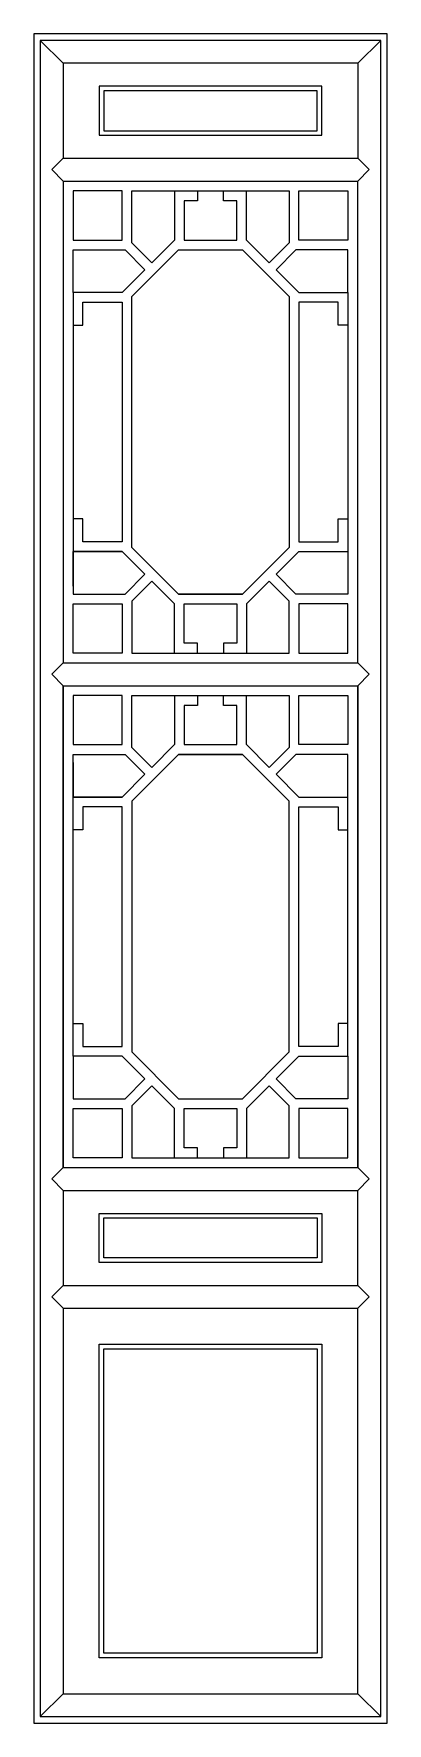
# Model space of a CAD drawing. Header units: metres. Extents: x -1125 to -585, y 0 to 2580.
import ezdxf

# ---------------------------------------------------------------- set-up
doc = ezdxf.new("R2010")
doc.units = ezdxf.units.M
for name, color, linetype in [('3', 3, 'Continuous'), ('4', 4, 'Continuous'), ('7', 7, 'Continuous')]:
    doc.layers.add(name, color=color, linetype=linetype)

msp = doc.modelspace()

# ---------------------------------------------------------------- linework, layer by layer
at = {"layer": '3'}
for p, q in [((-1115.3, 2570), (-1080.3, 2535)), ((-630.3, 2535), (-595.3, 2570)), ((-1080.3, 2390), (-1097.8, 2372.5)), ((-630.3, 2390), (-612.8, 2372.5)), ((-1097.8, 2372.5), (-1080.3, 2355)), ((-630.3, 2355), (-612.8, 2372.5)), ((-990.3, 2265), (-990.3, 2340)), ((-975.3, 2260.61), (-975.3, 2340)), ((-910.3, 2340), (-910.3, 2265)), ((-875.3, 2325), (-895.3, 2325)), ((-895.3, 2325), (-895.3, 2265)), ((-875.3, 2340), (-875.3, 2325)), ((-835.3, 2325), (-835.3, 2340)), ((-815.3, 2325), (-835.3, 2325)), ((-815.3, 2265), (-815.3, 2325)), ((-800.3, 2265), (-800.3, 2340)), ((-735.3, 2340), (-735.3, 2260.61)), ((-720.3, 2265), (-720.3, 2340)), ((-1065.3, 2265), (-990.3, 2265)), ((-1065.3, 2250), (-985.91, 2250)), ((-985.91, 2250), (-955.61, 2219.7)), ((-945, 2230.3), (-975.3, 2260.61)), ((-975.3, 2178.59), (-904.28, 2250)), ((-910.3, 2265), (-945, 2230.3)), ((-904.28, 2250), (-806.32, 2250)), ((-895.3, 2265), (-815.3, 2265)), ((-806.32, 2250), (-735.3, 2178.59)), ((-765.61, 2230.3), (-800.3, 2265)), ((-735.3, 2260.61), (-765.61, 2230.3)), ((-724.7, 2250), (-755, 2219.7)), ((-645.3, 2250), (-724.7, 2250)), ((-645.3, 2265), (-720.3, 2265)), ((-955.61, 2219.7), (-990.3, 2185)), ((-755, 2219.7), (-720.3, 2185)), ((-990.3, 2185), (-1065.3, 2185)), ((-1050.3, 2135), (-1050.3, 2170)), ((-1050.3, 2170), (-990.3, 2170)), ((-990.3, 2170), (-990.3, 1804.24)), ((-975.3, 1795.65), (-975.3, 2178.59)), ((-735.3, 2178.59), (-735.3, 1795.65)), ((-720.3, 2185), (-645.3, 2185)), ((-720.3, 2170), (-720.3, 1804.24)), ((-660.3, 2170), (-720.3, 2170)), ((-660.3, 2135), (-660.3, 2170)), ((-1065.3, 2135), (-1050.3, 2135)), ((-645.3, 2135), (-660.3, 2135)), ((-1050.3, 1839.24), (-1065.3, 1839.24)), ((-1050.3, 1804.24), (-1050.3, 1839.24)), ((-660.3, 1804.24), (-660.3, 1839.24)), ((-660.3, 1839.24), (-645.3, 1839.24)), ((-990.3, 1789.24), (-1065.3, 1789.24)), ((-1065.3, 1789.24), (-990.3, 1789.24)), ((-990.3, 1804.24), (-1050.3, 1804.24)), ((-955.61, 1754.54), (-990.3, 1789.24)), ((-975.3, 1795.65), (-904.28, 1724.24)), ((-904.28, 1724.24), (-975.3, 1795.65)), ((-806.32, 1724.24), (-735.3, 1795.65)), ((-735.3, 1795.65), (-806.32, 1724.24)), ((-755, 1754.54), (-720.3, 1789.24)), ((-720.3, 1804.24), (-660.3, 1804.24)), ((-720.3, 1789.24), (-645.3, 1789.24)), ((-985.91, 1724.24), (-955.61, 1754.54)), ((-724.7, 1724.24), (-755, 1754.54)), ((-945, 1743.93), (-975.3, 1713.63)), ((-910.3, 1709.24), (-945, 1743.93)), ((-765.61, 1743.93), (-800.3, 1709.24)), ((-735.3, 1713.63), (-765.61, 1743.93)), ((-1065.3, 1724.24), (-985.91, 1724.24)), ((-1065.3, 1709.24), (-990.3, 1709.24)), ((-990.3, 1709.24), (-990.3, 1634.24)), ((-975.3, 1713.63), (-975.3, 1634.24)), ((-910.3, 1634.24), (-910.3, 1709.24)), ((-910.3, 1634.24), (-910.3, 1709.24)), ((-904.28, 1724.24), (-806.32, 1724.24)), ((-806.32, 1724.24), (-904.28, 1724.24)), ((-895.3, 1649.24), (-895.3, 1709.24)), ((-895.3, 1709.24), (-815.3, 1709.24)), ((-895.3, 1649.24), (-895.3, 1709.24)), ((-895.3, 1709.24), (-815.3, 1709.24)), ((-815.3, 1709.24), (-815.3, 1649.24)), ((-815.3, 1709.24), (-815.3, 1649.24)), ((-800.3, 1709.24), (-800.3, 1634.24)), ((-735.3, 1634.24), (-735.3, 1713.63)), ((-645.3, 1724.24), (-724.7, 1724.24)), ((-720.3, 1709.24), (-720.3, 1634.24)), ((-645.3, 1709.24), (-720.3, 1709.24)), ((-875.3, 1649.24), (-895.3, 1649.24)), ((-875.3, 1649.24), (-895.3, 1649.24)), ((-875.3, 1634.24), (-875.3, 1649.24)), ((-875.3, 1634.24), (-875.3, 1649.24)), ((-815.3, 1649.24), (-835.3, 1649.24)), ((-835.3, 1649.24), (-835.3, 1634.24)), ((-815.3, 1649.24), (-835.3, 1649.24)), ((-835.3, 1649.24), (-835.3, 1634.24)), ((-1097.8, 1601.81), (-1080.3, 1619.31)), ((-1080.3, 1584.31), (-1097.8, 1601.81)), ((-630.3, 1619.31), (-612.8, 1601.81)), ((-630.3, 1584.31), (-612.8, 1601.81)), ((-990.3, 1494.39), (-990.3, 1569.39)), ((-975.3, 1490), (-975.3, 1569.39)), ((-910.3, 1569.39), (-910.3, 1494.39)), ((-910.3, 1569.39), (-910.3, 1494.39)), ((-895.3, 1554.39), (-895.3, 1494.39)), ((-895.3, 1554.39), (-895.3, 1494.39)), ((-875.3, 1554.39), (-895.3, 1554.39)), ((-875.3, 1554.39), (-895.3, 1554.39)), ((-875.3, 1569.39), (-875.3, 1554.39)), ((-875.3, 1569.39), (-875.3, 1554.39)), ((-835.3, 1554.39), (-835.3, 1569.39)), ((-835.3, 1554.39), (-835.3, 1569.39)), ((-815.3, 1554.39), (-835.3, 1554.39)), ((-815.3, 1554.39), (-835.3, 1554.39)), ((-815.3, 1494.39), (-815.3, 1554.39)), ((-815.3, 1494.39), (-815.3, 1554.39)), ((-800.3, 1494.39), (-800.3, 1569.39)), ((-735.3, 1569.39), (-735.3, 1490)), ((-720.3, 1494.39), (-720.3, 1569.39)), ((-1065.3, 1494.39), (-990.3, 1494.39)), ((-1065.3, 1479.39), (-985.91, 1479.39)), ((-985.91, 1479.39), (-955.61, 1449.09)), ((-945, 1459.69), (-975.3, 1490)), ((-904.28, 1479.39), (-975.3, 1407.97)), ((-975.3, 1407.97), (-904.28, 1479.39)), ((-910.3, 1494.39), (-945, 1459.69)), ((-806.32, 1479.39), (-904.28, 1479.39)), ((-904.28, 1479.39), (-806.32, 1479.39)), ((-895.3, 1494.39), (-815.3, 1494.39)), ((-895.3, 1494.39), (-815.3, 1494.39)), ((-735.3, 1407.97), (-806.32, 1479.39)), ((-806.32, 1479.39), (-735.3, 1407.97)), ((-765.61, 1459.69), (-800.3, 1494.39)), ((-735.3, 1490), (-765.61, 1459.69)), ((-724.7, 1479.39), (-755, 1449.09)), ((-645.3, 1479.39), (-724.7, 1479.39)), ((-645.3, 1494.39), (-720.3, 1494.39)), ((-955.61, 1449.09), (-990.3, 1414.39)), ((-755, 1449.09), (-720.3, 1414.39)), ((-1065.3, 1414.39), (-990.3, 1414.39)), ((-990.3, 1414.39), (-1065.3, 1414.39)), ((-1050.3, 1399.39), (-1050.3, 1364.39)), ((-990.3, 1399.39), (-1050.3, 1399.39)), ((-990.3, 1033.63), (-990.3, 1399.39)), ((-975.3, 1407.97), (-975.3, 1025.04)), ((-735.3, 1025.04), (-735.3, 1407.97)), ((-720.3, 1414.39), (-645.3, 1414.39)), ((-720.3, 1033.63), (-720.3, 1399.39)), ((-720.3, 1399.39), (-660.3, 1399.39)), ((-660.3, 1399.39), (-660.3, 1364.39)), ((-1050.3, 1364.39), (-1065.3, 1364.39)), ((-660.3, 1364.39), (-645.3, 1364.39)), ((-1065.3, 1068.63), (-1050.3, 1068.63)), ((-1050.3, 1068.63), (-1050.3, 1033.63)), ((-660.3, 1068.63), (-660.3, 1033.63)), ((-645.3, 1068.63), (-660.3, 1068.63)), ((-1050.3, 1033.63), (-990.3, 1033.63)), ((-660.3, 1033.63), (-720.3, 1033.63)), ((-990.3, 1018.63), (-1065.3, 1018.63)), ((-955.61, 983.93), (-990.3, 1018.63)), ((-975.3, 1025.04), (-904.28, 953.63)), ((-806.32, 953.63), (-735.3, 1025.04)), ((-755, 983.93), (-720.3, 1018.63)), ((-720.3, 1018.63), (-645.3, 1018.63)), ((-985.91, 953.63), (-955.61, 983.93)), ((-724.7, 953.63), (-755, 983.93)), ((-945, 973.32), (-975.3, 943.02)), ((-910.3, 938.63), (-945, 973.32)), ((-765.61, 973.32), (-800.3, 938.63)), ((-735.3, 943.02), (-765.61, 973.32)), ((-1065.3, 953.63), (-985.91, 953.63)), ((-1065.3, 938.63), (-990.3, 938.63)), ((-990.3, 938.63), (-990.3, 863.63)), ((-975.3, 943.02), (-975.3, 863.63)), ((-910.3, 863.63), (-910.3, 938.63)), ((-904.28, 953.63), (-806.32, 953.63)), ((-895.3, 878.63), (-895.3, 938.63)), ((-895.3, 938.63), (-815.3, 938.63)), ((-815.3, 938.63), (-815.3, 878.63)), ((-800.3, 938.63), (-800.3, 863.63)), ((-735.3, 863.63), (-735.3, 943.02)), ((-645.3, 953.63), (-724.7, 953.63)), ((-720.3, 938.63), (-720.3, 863.63)), ((-645.3, 938.63), (-720.3, 938.63)), ((-875.3, 878.63), (-895.3, 878.63)), ((-875.3, 863.63), (-875.3, 878.63)), ((-835.3, 878.63), (-835.3, 863.63)), ((-815.3, 878.63), (-835.3, 878.63)), ((-1097.8, 831.13), (-1080.3, 848.63)), ((-1080.3, 813.63), (-1097.8, 831.13)), ((-630.3, 848.63), (-612.8, 831.13)), ((-630.3, 813.63), (-612.8, 831.13)), ((-1097.8, 651.13), (-1080.3, 668.63)), ((-1080.3, 633.63), (-1097.8, 651.13)), ((-630.3, 668.63), (-612.8, 651.13)), ((-630.3, 633.63), (-612.8, 651.13)), ((-1115.3, 10), (-1080.3, 45)), ((-630.3, 45), (-595.3, 10))]:
    msp.add_line(p, q, dxfattribs=at)
for points in [[(-1115.3, 10), (-595.3, 10), (-595.3, 2570), (-1115.3, 2570)], [(-1025.3, 2425), (-685.3, 2425), (-685.3, 2500), (-1025.3, 2500)], [(-1018.3, 2432), (-692.3, 2432), (-692.3, 2493), (-1018.3, 2493)], [(-1025.3, 778.63), (-685.3, 778.63), (-685.3, 703.63), (-1025.3, 703.63)], [(-1018.3, 771.63), (-692.3, 771.63), (-692.3, 710.63), (-1018.3, 710.63)], [(-1025.3, 578.63), (-685.3, 578.63), (-685.3, 100), (-1025.3, 100)], [(-1018.3, 571.63), (-692.3, 571.63), (-692.3, 107), (-1018.3, 107)]]:
    msp.add_lwpolyline(points, close=True, dxfattribs=at)
at = {"layer": '4'}
msp.add_lwpolyline([(-1125.3, 0), (-585.3, 0), (-585.3, 2580), (-1125.3, 2580)], close=True, dxfattribs=at)
at = {"layer": '7'}
for p, q in [((-630.3, 2535), (-1080.3, 2535)), ((-1080.3, 2535), (-1080.3, 2390)), ((-630.3, 2535), (-630.3, 2390)), ((-1080.3, 2390), (-630.3, 2390)), ((-1080.3, 2355), (-1080.3, 1619.31)), ((-1080.3, 2355), (-630.3, 2355)), ((-630.3, 1619.31), (-630.3, 2355)), ((-1065.3, 2340), (-1065.3, 2265)), ((-990.3, 2340), (-1065.3, 2340)), ((-975.3, 2340), (-735.3, 2340)), ((-720.3, 2340), (-645.3, 2340)), ((-645.3, 2340), (-645.3, 2265)), ((-1065.3, 2185), (-1065.3, 2250)), ((-645.3, 2185), (-645.3, 2250)), ((-1065.3, 2185), (-1065.3, 1789.24)), ((-645.3, 2185), (-645.3, 1789.24)), ((-1065.3, 1789.24), (-1065.3, 1724.24)), ((-1065.3, 1736.36), (-1065.3, 1789.24)), ((-645.3, 1789.24), (-645.3, 1724.24)), ((-1065.3, 1634.24), (-1065.3, 1709.24)), ((-645.3, 1634.24), (-645.3, 1709.24)), ((-645.3, 1634.24), (-645.3, 1704.24)), ((-990.3, 1634.24), (-1065.3, 1634.24)), ((-975.3, 1634.24), (-735.3, 1634.24)), ((-963.12, 1634.24), (-747.48, 1634.24)), ((-720.3, 1634.24), (-645.3, 1634.24)), ((-1080.3, 1619.31), (-630.3, 1619.31)), ((-1080.3, 1584.31), (-1080.3, 848.63)), ((-1080.3, 848.63), (-1080.3, 1584.31)), ((-1080.3, 1584.31), (-630.3, 1584.31)), ((-1080.3, 1584.31), (-630.3, 1584.31)), ((-630.3, 848.63), (-630.3, 1584.31)), ((-630.3, 1584.31), (-630.3, 848.63)), ((-1065.3, 1569.39), (-1065.3, 1494.39)), ((-990.3, 1569.39), (-1065.3, 1569.39)), ((-975.3, 1569.39), (-735.3, 1569.39)), ((-963.12, 1569.39), (-747.48, 1569.39)), ((-720.3, 1569.39), (-645.3, 1569.39)), ((-645.3, 1569.39), (-645.3, 1494.39)), ((-645.3, 1569.39), (-645.3, 1499.39)), ((-1065.3, 1414.39), (-1065.3, 1479.39)), ((-645.3, 1414.39), (-645.3, 1479.39)), ((-1065.3, 1467.27), (-1065.3, 1414.39)), ((-1065.3, 1018.63), (-1065.3, 1414.39)), ((-645.3, 1018.63), (-645.3, 1414.39)), ((-1065.3, 1018.63), (-1065.3, 953.63)), ((-645.3, 1018.63), (-645.3, 953.63)), ((-1065.3, 863.63), (-1065.3, 938.63)), ((-645.3, 863.63), (-645.3, 938.63)), ((-990.3, 863.63), (-1065.3, 863.63)), ((-975.3, 863.63), (-735.3, 863.63)), ((-720.3, 863.63), (-645.3, 863.63)), ((-1080.3, 848.63), (-630.3, 848.63)), ((-1080.3, 848.63), (-630.3, 848.63)), ((-1080.3, 813.63), (-1080.3, 668.63)), ((-1080.3, 813.63), (-630.3, 813.63)), ((-630.3, 668.63), (-630.3, 813.63)), ((-1080.3, 668.63), (-630.3, 668.63)), ((-1080.3, 633.63), (-1080.3, 45)), ((-1080.3, 633.63), (-630.3, 633.63)), ((-630.3, 45), (-630.3, 633.63)), ((-1080.3, 45), (-630.3, 45))]:
    msp.add_line(p, q, dxfattribs=at)

doc.saveas('drawing.dxf')
